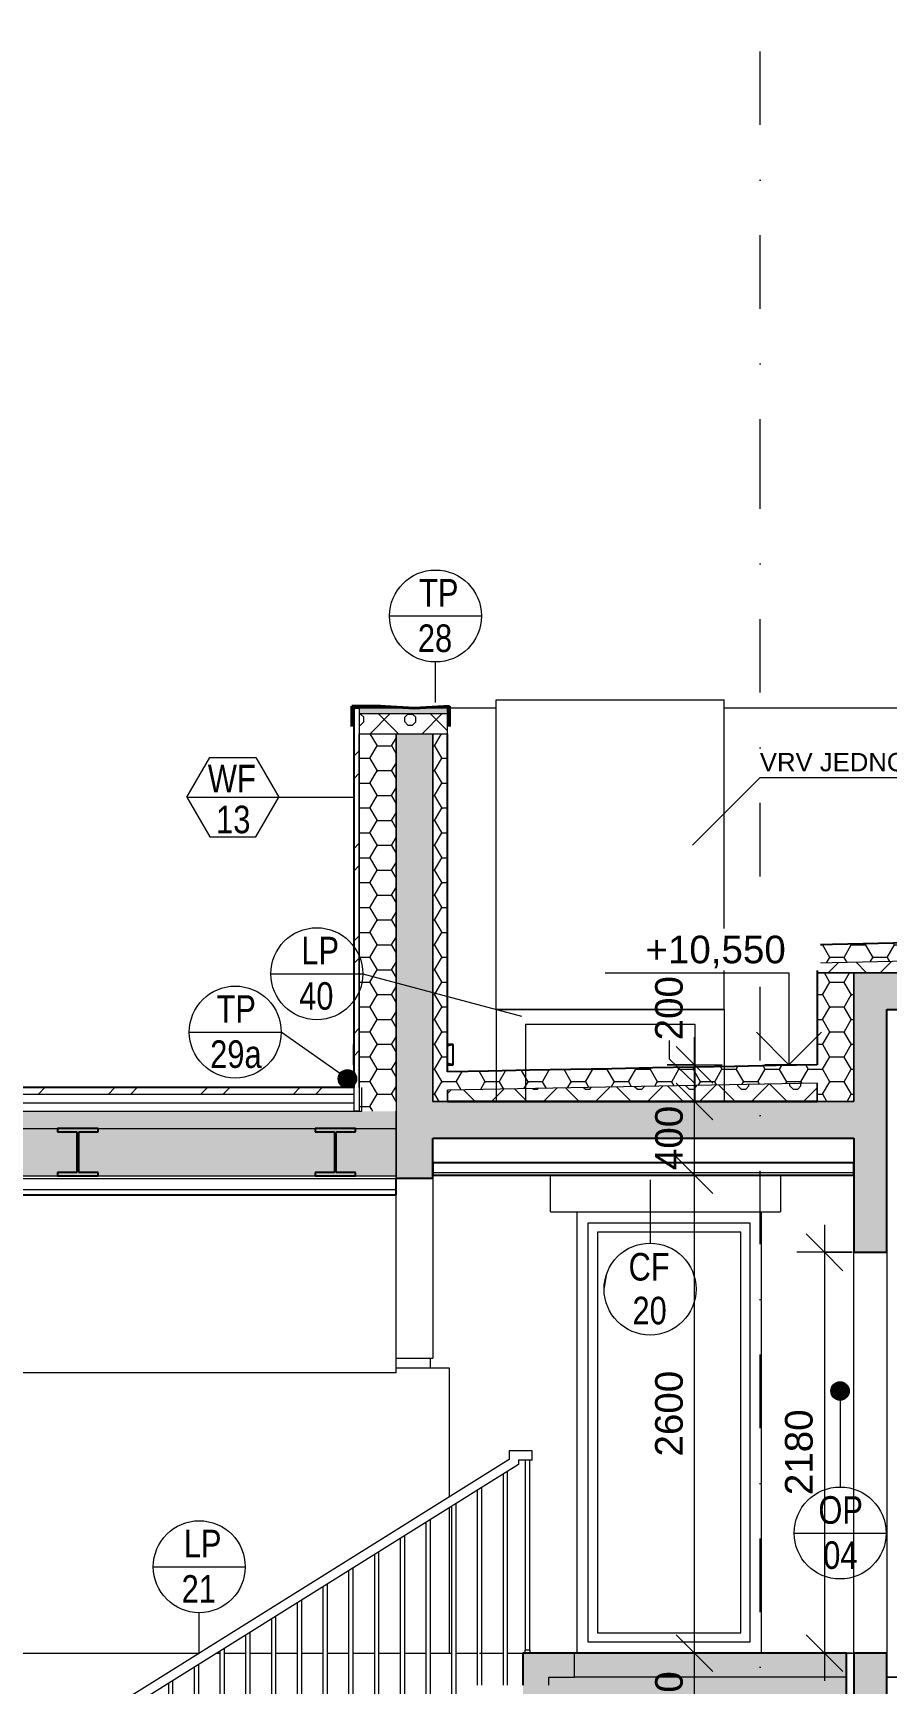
# Model space of a CAD drawing. Header units: millimetres. Extents: x -7743 to 191930, y -8645 to 72638.
# Drawn here: x 179291 to 183936, y 7188 to 16161 of the extents above; entities that cross this region are included whole.
import ezdxf

# ---------------------------------------------------------------- set-up
doc = ezdxf.new("R2010")
doc.units = ezdxf.units.MM
for name, pattern in [('HA_Dash_3mm-S1mm', [300, 200, -100]), ('HA_DashDot_10mm-S3mm', [1000, 400, -300, 0, -300]), ('HA_Dot-S4mm', [400, 0, -400])]:
    doc.linetypes.add(name, pattern=pattern)
for name, color, linetype, lineweight in [('A-____-____-DIMS', 9, 'Continuous', 5), ('A-____-____-DIMS-100', 9, 'Continuous', 5), ('A-CLNG-____-IDEN', 9, 'Continuous', 9), ('A-CLNG-____-MCUT', 9, 'Continuous', 25), ('A-DETL-____-OTLN', 9, 'Continuous', 25), ('A-DETL-____-THIN', 9, 'Continuous', 9), ('A-DETL-____-WIDE', 9, 'Continuous', 40), ('A-DETL-GENF-OTLN', 9, 'Continuous', 9), ('A-FLOR-____-MCUT', 9, 'Continuous', 25), ('A-FLOR-____-OTLN', 9, 'Continuous', 9), ('A-FLOR-____-PATT', 9, 'Continuous', 25), ('A-FLOR-HRAL-OTLN', 9, 'Continuous', 9), ('A-FLOR-LEVL-OTLN', 9, 'Continuous', 9), ('A-GENM-____-IDEN', 9, 'Continuous', 9), ('A-GENM-____-MCUT', 9, 'Continuous', 9), ('A-GENM-____-OTLN', 9, 'Continuous', 9), ('A-GLAZ-____-OTLN', 9, 'Continuous', 5), ('A-ROOF-____-MCUT', 9, 'Continuous', 25), ('A-ROOF-____-OTLN', 9, 'Continuous', 9), ('A-ROOF-____-PATT', 9, 'Continuous', 25), ('A-WALL-____-MCUT', 9, 'Continuous', 25), ('A-WALL-____-OTLN', 9, 'Continuous', 9), ('A-WALL-____-PATT', 9, 'Continuous', 25), ('G-____-____-DIMS', 9, 'Continuous', 5), ('G-____-____-TEXT', 9, 'Continuous', 5), ('I-WALL-____-MCUT', 9, 'Continuous', 25), ('I-WALL-____-OTLN', 9, 'Continuous', 9), ('S-BEAM-____-MCUT', 9, 'Continuous', 25), ('S-GRID-____-OTLN', 9, 'Continuous', 5)]:
    doc.layers.add(name, color=color, linetype=linetype, lineweight=lineweight)
doc.styles.add('Arial', font='arial.ttf', dxfattribs={"height": 150})
doc.styles.add('Arial_2', font='arial.ttf', dxfattribs={"height": 100})
doc.styles.add('Arial_3', font='arial.ttf', dxfattribs={"width": 0.8, "height": 150})
doc.dimstyles.new('Inner_Dimensions', dxfattribs={"dimscale": 304.8, "dimtxt": 153.03891, "dimasz": 0.656168, "dimexe": 0.492126, "dimexo": 0.0625, "dimgap": 0.065617, "dimtad": 1, "dimdec": 0, "dimzin": 0, "dimdsep": 46, "dimtxsty": 'Arial', "dimblk1": 'OBLIQUE', "dimblk2": 'OBLIQUE', "dimsah": 1, "dimcen": 0.09, "dimdle": 0.492126, "dimazin": 0, "dimtfac": 1, "dimtdec": 4, "dimtix": 1, "dimtmove": 0, "dimatfit": 3, "dimfxl": 0.492126, "dimfxlon": 1, "dimtvp": 1, "dimtolj": 1, "dimtzin": 0, "dimlwd": 9, "dimlwe": 9, "dimarcsym": 2})
doc.dimstyles.new('Inner_Dimensions_1', dxfattribs={"dimscale": 304.8, "dimtxt": 153.03891, "dimasz": 0.656168, "dimexe": 0.492126, "dimexo": 0.0625, "dimgap": 0.065617, "dimtad": 1, "dimdec": 0, "dimzin": 0, "dimdsep": 46, "dimtxsty": 'Arial', "dimblk1": 'OBLIQUE', "dimblk2": 'OBLIQUE', "dimsah": 1, "dimcen": 0.09, "dimdle": 0.492126, "dimazin": 0, "dimtfac": 1, "dimtdec": 4, "dimtix": 1, "dimtmove": 1, "dimatfit": 3, "dimfxl": 0.492126, "dimfxlon": 1, "dimtvp": 1, "dimtolj": 1, "dimtzin": 0, "dimlwd": 9, "dimlwe": 9, "dimarcsym": 2})
pattern_1 = [(0, (695.234, 1865.4), (117.188, 67.658), [78.125, -156.25]), (120, (695.234, 1865.4), (-117.18755, 67.65879), [78.125, -156.25]), (60, (695.234, 1865.4), (0.00045, 135.31679), [0, -156.25, 78.125, 0])]
pattern_2 = [(45, (765.94, 1865.4), (-141.4214, 141.4214), []), (0, (991.29, 1931.64), (141.421, 141.421), [25, -257.843]), (45, (1016.29, 1931.64), (-141.4214, 141.4214), [25, -175]), (90, (1033.96, 1949.32), (-141.421, 141.421), [25, -257.843]), (135, (1033.96, 1974.32), (-141.4214, -141.4214), [25, -175]), (0, (991.29, 1992), (141.421, 141.421), [25, -257.843]), (45, (973.6, 1974.32), (-141.4214, 141.4214), [25, -175]), (90, (973.61, 1949.32), (-141.421, 141.421), [25, -257.843]), (135, (991.29, 1931.64), (-141.4214, -141.4214), [25, -175]), (135, (958.79, 1865.4), (-141.4214, -141.4214), [])]
pattern_3 = [(45, (695.23, 1865.4), (-251.447, 251.447), []), (45, (695.23, 2246.4), (-251.447, 251.447), [])]

# ---------------------------------------------------------------- blocks, each defined once
blk = doc.blocks.new('Railing - 25mm-V72-ŘEZ E-E OBJEKT A')
at = {"layer": 'A-FLOR-HRAL-OTLN', "color": 250}
for p, q in [((14922.9, 7350), (14922.9, 7365.9)), ((14947.9, 7365.9), (14947.9, 7350))]:
    blk.add_line(p, q, dxfattribs=at)
blk = doc.blocks.new('Railing - 25mm-1381915-ŘEZ E-E OBJEKT A')
at = {"layer": 'A-FLOR-HRAL-OTLN', "color": 250}
for p, q in [((14802.1, 5173.6), (14802.1, 4025)), ((14827.1, 4025), (14827.1, 5189.2))]:
    blk.add_line(p, q, dxfattribs=at)
blk = doc.blocks.new('Railing - 25mm-1381913-ŘEZ E-E OBJEKT A')
at = {"layer": 'A-FLOR-HRAL-OTLN', "color": 250}
for p, q in [((14662.1, 5086.1), (14662.1, 4025)), ((14687.1, 4025), (14687.1, 5101.7))]:
    blk.add_line(p, q, dxfattribs=at)
blk = doc.blocks.new('Railing - 25mm-1381012-ŘEZ E-E OBJEKT A')
at = {"layer": 'A-FLOR-HRAL-OTLN', "color": 250}
for p, q in [((11910, 3150), (11912.5, 3150)), ((11912.5, 3148.4), (11912.5, 3150)), ((11887.5, 2275), (11887.5, 3105.1)), ((11912.5, 2275), (11912.5, 3089.5)), ((11912.5, 1925), (11912.5, 1974.7)), ((11887.5, 1925), (11887.5, 1959.1))]:
    blk.add_line(p, q, dxfattribs=at)
blk = doc.blocks.new('Railing - 25mm-1381899-ŘEZ E-E OBJEKT A')
at = {"layer": 'A-FLOR-HRAL-OTLN', "color": 250}
for p, q in [((12027.5, 2275), (12027.5, 3017.6)), ((12052.5, 2275), (12052.5, 3002)), ((12027.5, 1925), (12027.5, 2046.6)), ((12052.5, 1925), (12052.5, 2062.2))]:
    blk.add_line(p, q, dxfattribs=at)
blk = doc.blocks.new('Railing - 25mm-1381901-ŘEZ E-E OBJEKT A')
at = {"layer": 'A-FLOR-HRAL-OTLN', "color": 250}
for p, q in [((12167.5, 2450), (12167.5, 2930.1)), ((12192.5, 2450), (12192.5, 2914.5)), ((12167.5, 1750), (12167.5, 2134.1)), ((12192.5, 1750), (12192.5, 2149.7))]:
    blk.add_line(p, q, dxfattribs=at)
blk = doc.blocks.new('Railing - 25mm-V59-ŘEZ E-E OBJEKT A')
at = {"layer": 'A-FLOR-HRAL-OTLN', "color": 250}
for p, q in [((12307.5, 2450), (12307.5, 2842.6)), ((12332.5, 2450), (12332.5, 2827)), ((12307.5, 1750), (12307.5, 2221.6)), ((12332.5, 1750), (12332.5, 2237.2))]:
    blk.add_line(p, q, dxfattribs=at)
blk = doc.blocks.new('Railing - 25mm-V60-ŘEZ E-E OBJEKT A')
at = {"layer": 'A-FLOR-HRAL-OTLN', "color": 250}
for p, q in [((12447.5, 2625), (12447.5, 2755.1)), ((12472.5, 2625), (12472.5, 2739.5)), ((12447.5, 1575), (12447.5, 2309.1)), ((12472.5, 1575), (12472.5, 2324.7))]:
    blk.add_line(p, q, dxfattribs=at)
blk = doc.blocks.new('Railing - 25mm-V61-ŘEZ E-E OBJEKT A')
at = {"layer": 'A-FLOR-HRAL-OTLN', "color": 250}
for p, q in [((12587.5, 2625), (12587.5, 2667.6)), ((12612.5, 2625), (12612.5, 2652)), ((12587.5, 1575), (12587.5, 2396.6)), ((12612.5, 1575), (12612.5, 2412.2))]:
    blk.add_line(p, q, dxfattribs=at)
blk = doc.blocks.new('Railing - 25mm-V62-ŘEZ E-E OBJEKT A')
at = {"layer": 'A-FLOR-HRAL-OTLN', "color": 250}
for p, q in [((12727.5, 1400), (12727.5, 2484.1)), ((12752.5, 1400), (12752.5, 2499.7))]:
    blk.add_line(p, q, dxfattribs=at)
blk = doc.blocks.new('Railing - 25mm-V63-ŘEZ E-E OBJEKT A')
at = {"layer": 'A-FLOR-HRAL-OTLN', "color": 250}
for p, q in [((12867.5, 1400), (12867.5, 2492.6)), ((12892.5, 1400), (12892.5, 2477))]:
    blk.add_line(p, q, dxfattribs=at)
blk = doc.blocks.new('Railing - 25mm-V64-ŘEZ E-E OBJEKT A')
at = {"layer": 'A-FLOR-HRAL-OTLN', "color": 250}
for p, q in [((13007.5, 1225), (13007.5, 2405.1)), ((13032.5, 1225), (13032.5, 2389.5))]:
    blk.add_line(p, q, dxfattribs=at)
blk = doc.blocks.new('Railing - 25mm-V73-ŘEZ E-E OBJEKT A')
at = {"layer": 'A-FLOR-HRAL-OTLN', "color": 250}
for p, q in [((14127.5, 4810.9), (14127.5, 5905.1)), ((14152.5, 4826.6), (14152.5, 5889.5)), ((14152.5, 4725), (14152.5, 4767.6)), ((14127.5, 4725), (14127.5, 4752))]:
    blk.add_line(p, q, dxfattribs=at)
blk = doc.blocks.new('Railing - 25mm-V74-ŘEZ E-E OBJEKT A')
at = {"layer": 'A-FLOR-HRAL-OTLN', "color": 250}
for p, q in [((14267.5, 4898.4), (14267.5, 5817.6)), ((14292.5, 4914.1), (14292.5, 5802)), ((14292.5, 4725), (14292.5, 4855.1)), ((14267.5, 4725), (14267.5, 4839.5))]:
    blk.add_line(p, q, dxfattribs=at)
blk = doc.blocks.new('Railing - 25mm-V75-ŘEZ E-E OBJEKT A')
at = {"layer": 'A-FLOR-HRAL-OTLN', "color": 250}
for p, q in [((14407.5, 4985.9), (14407.5, 5730.1)), ((14432.5, 5001.6), (14432.5, 5714.5)), ((14432.5, 4550), (14432.5, 4942.6)), ((14407.5, 4550), (14407.5, 4927))]:
    blk.add_line(p, q, dxfattribs=at)
blk = doc.blocks.new('Railing - 25mm-V76-ŘEZ E-E OBJEKT A')
at = {"layer": 'A-FLOR-HRAL-OTLN', "color": 250}
for p, q in [((14547.5, 5073.4), (14547.5, 5642.6)), ((14572.5, 5089.1), (14572.5, 5627)), ((14572.5, 4550), (14572.5, 5030.1)), ((14547.5, 4550), (14547.5, 5014.5))]:
    blk.add_line(p, q, dxfattribs=at)
blk = doc.blocks.new('Railing - 25mm-V77-ŘEZ E-E OBJEKT A')
at = {"layer": 'A-FLOR-HRAL-OTLN', "color": 250}
for p, q in [((14687.5, 5160.9), (14687.5, 5555.1)), ((14712.5, 5176.6), (14712.5, 5539.5)), ((14712.5, 4375), (14712.5, 5117.6)), ((14687.5, 4375), (14687.5, 5102))]:
    blk.add_line(p, q, dxfattribs=at)
blk = doc.blocks.new('Railing - 25mm-V78-ŘEZ E-E OBJEKT A')
at = {"layer": 'A-FLOR-HRAL-OTLN', "color": 250}
for p, q in [((14827.5, 5248.4), (14827.5, 5467.6)), ((14852.5, 5264.1), (14852.5, 5452)), ((14852.5, 4375), (14852.5, 5205.1)), ((14827.5, 4375), (14827.5, 5189.5))]:
    blk.add_line(p, q, dxfattribs=at)
blk = doc.blocks.new('Railing - 25mm-2185009-ŘEZ E-E OBJEKT A')
at = {"layer": 'A-FLOR-HRAL-OTLN', "color": 250}
for p, q in [((14922.9, 8400), (14922.9, 7365.9)), ((14947.9, 7365.9), (14947.9, 8400)), ((14947.9, 7365.9), (14922.9, 7365.9))]:
    blk.add_line(p, q, dxfattribs=at)
blk = doc.blocks.new('Railing - 25mm-1380961-ŘEZ E-E OBJEKT A')
at = {"layer": 'A-FLOR-HRAL-OTLN', "color": 250}
for p, q in [((11792.1, 2100), (11792.1, 3150)), ((11817.1, 2100), (11817.1, 3150))]:
    blk.add_line(p, q, dxfattribs=at)
blk = doc.blocks.new('Railing - 25mm-V79-ŘEZ E-E OBJEKT A')
at = {"layer": 'A-FLOR-HRAL-OTLN', "color": 250}
for p, q in [((14885, 5284.4), (14885, 5431.7)), ((14910, 5300), (14910, 5416))]:
    blk.add_line(p, q, dxfattribs=at)
blk = doc.blocks.new('Railing - Railing-1382125-ŘEZ E-E OBJEKT A')
for name, p in [('Railing - 25mm-2185009-ŘEZ E-E OBJEKT A', (0, 0)), ('Railing - 25mm-1381915-ŘEZ E-E OBJEKT A', (0, 3150)), ('Railing - 25mm-1381913-ŘEZ E-E OBJEKT A', (0, 3150)), ('Railing - 25mm-1381913-ŘEZ E-E OBJEKT A', (-280, 2975)), ('Railing - 25mm-1381915-ŘEZ E-E OBJEKT A', (-280, 2975)), ('Railing - 25mm-1381915-ŘEZ E-E OBJEKT A', (-560, 2800)), ('Railing - 25mm-1381913-ŘEZ E-E OBJEKT A', (-560, 2800)), ('Railing - 25mm-1381915-ŘEZ E-E OBJEKT A', (-840, 2625)), ('Railing - 25mm-1381913-ŘEZ E-E OBJEKT A', (-840, 2625)), ('Railing - 25mm-1381915-ŘEZ E-E OBJEKT A', (-1120, 2450)), ('Railing - 25mm-1381913-ŘEZ E-E OBJEKT A', (-1120, 2450)), ('Railing - 25mm-1381915-ŘEZ E-E OBJEKT A', (-1400, 2275)), ('Railing - 25mm-1381913-ŘEZ E-E OBJEKT A', (-1400, 2275)), ('Railing - 25mm-V72-ŘEZ E-E OBJEKT A', (0, 0)), ('Railing - 25mm-1381915-ŘEZ E-E OBJEKT A', (-1680, 2100)), ('Railing - 25mm-1381913-ŘEZ E-E OBJEKT A', (-1680, 2100)), ('Railing - 25mm-1381915-ŘEZ E-E OBJEKT A', (-1960, 1925)), ('Railing - 25mm-1381913-ŘEZ E-E OBJEKT A', (-1960, 1925)), ('Railing - 25mm-1380961-ŘEZ E-E OBJEKT A', (840, 3675)), ('Railing - 25mm-1381012-ŘEZ E-E OBJEKT A', (840, 3675)), ('Railing - 25mm-1381899-ŘEZ E-E OBJEKT A', (840, 3675)), ('Railing - 25mm-1381901-ŘEZ E-E OBJEKT A', (840, 3675)), ('Railing - 25mm-V59-ŘEZ E-E OBJEKT A', (840, 3675)), ('Railing - 25mm-V60-ŘEZ E-E OBJEKT A', (840, 3675)), ('Railing - 25mm-V61-ŘEZ E-E OBJEKT A', (840, 3675)), ('Railing - 25mm-V62-ŘEZ E-E OBJEKT A', (840, 3675)), ('Railing - 25mm-V63-ŘEZ E-E OBJEKT A', (840, 3675)), ('Railing - 25mm-V64-ŘEZ E-E OBJEKT A', (840, 3675)), ('Railing - 25mm-V63-ŘEZ E-E OBJEKT A', (1120, 3500)), ('Railing - 25mm-V73-ŘEZ E-E OBJEKT A', (0, 0)), ('Railing - 25mm-V74-ŘEZ E-E OBJEKT A', (0, 0)), ('Railing - 25mm-V75-ŘEZ E-E OBJEKT A', (0, 0)), ('Railing - 25mm-V76-ŘEZ E-E OBJEKT A', (0, 0)), ('Railing - 25mm-V77-ŘEZ E-E OBJEKT A', (0, 0)), ('Railing - 25mm-V78-ŘEZ E-E OBJEKT A', (0, 0)), ('Railing - 25mm-V79-ŘEZ E-E OBJEKT A', (0, 0))]:
    blk.add_blockref(name, p)
blk = doc.blocks.new('Top Rail Type - Top Rail_Internal_-1382153-ŘEZ E-E OBJEKT A')
at = {"layer": 'A-FLOR-HRAL-OTLN', "color": 250}
for p, q in [((14835.4, 8450), (14835.4, 8403.4)), ((14960.4, 8450), (14835.4, 8450)), ((14960.4, 8400), (14960.4, 8450)), ((14835.4, 8403.4), (12619.6, 7018.5)), ((14885.4, 8375.7), (12669.6, 6990.8)), ((14885.4, 8400), (14885.4, 8375.7)), ((14960.4, 8400), (14885.4, 8400)), ((12619.6, 7018.5), (12669.6, 6990.8)), ((12619.6, 7018.5), (12619.6, 6825)), ((12669.6, 6990.8), (12619.6, 7018.5)), ((12669.6, 6990.8), (12669.6, 6825)), ((12619.6, 6825), (12669.6, 6825)), ((12669.6, 6825), (12619.6, 6825)), ((12702.1, 6875), (12669.6, 6875)), ((12669.6, 6825), (12694.6, 6825)), ((12694.6, 6825), (12694.6, 6800.7)), ((12744.6, 6875), (12727.1, 6875)), ((12744.6, 6828.4), (12744.6, 6875)), ((12842.1, 6767.4), (12744.6, 6828.4)), ((12694.6, 6800.7), (12702.1, 6796)), ((12727.1, 6780.4), (12842.1, 6708.5)), ((12982.1, 6679.9), (12867.1, 6751.8)), ((12867.1, 6692.9), (12982.1, 6621)), ((13122.1, 6592.4), (13007.1, 6664.3)), ((13007.1, 6605.4), (13122.1, 6533.5)), ((13262.1, 6504.9), (13147.1, 6576.8)), ((13147.1, 6517.9), (13262.1, 6446)), ((13402.1, 6417.4), (13287.1, 6489.3)), ((13287.1, 6430.4), (13402.1, 6358.5)), ((13510, 6350), (13427.1, 6401.8)), ((13427.1, 6342.9), (13495.7, 6300)), ((13644.3, 6207.1), (14910, 5416)), ((14910, 5475), (13691.5, 6236.6)), ((14910, 5475), (14910, 5416))]:
    blk.add_line(p, q, dxfattribs=at)
blk = doc.blocks.new('HA_WD_SinglePanel - 1000x2400-V81-ŘEZ E-E OBJEKT A')
at = {"layer": 'A-GLAZ-____-OTLN', "color": 50}
for p, q in [((15245, 6540), (16125, 6540)), ((15245, 4260), (15245, 6540)), ((15295, 6490), (15295, 4310)), ((16075, 6490), (15295, 6490)), ((16075, 4310), (16075, 6490)), ((16125, 6540), (16125, 4260)), ((15295, 4310), (16075, 4310)), ((16125, 4260), (15245, 4260))]:
    blk.add_line(p, q, dxfattribs=at)
blk = doc.blocks.new('HA_GM_Generic Box - VRV Jednotka-1881051-ŘEZ E-E OBJEKT A')
at = {"layer": 'A-GENM-____-OTLN', "color": 250}
for p, q in [((14765, 12535), (16005, 12535)), ((14765, 10850), (14765, 12535)), ((16005, 10850), (16005, 12535)), ((16005, 10850), (14765, 10850))]:
    blk.add_line(p, q, dxfattribs=at)
blk = doc.blocks.new('TB_Porotherm KP7_1250mm - TB_Porotherm KP7_1250mm-V86-ŘEZ E-E OBJEKT A')
at = {"layer": 'A-GENM-____-OTLN', "color": 250}
for p, q in [((15060, 9750), (15060, 9950)), ((16310, 9950), (16310, 9750)), ((15060, 9750), (16310, 9750))]:
    blk.add_line(p, q, dxfattribs=at)
blk = doc.blocks.new('HA_GM_Opening_Circle_WallBased - Default-2230000-ŘEZ E-E OBJEKT A')
at = {"layer": 'A-GENM-____-MCUT', "color": 10, "linetype": 'HA_Dash_3mm-S1mm', "lineweight": 25}
for p, q in [((13989.3, 10659.5), (13989.3, 10549.5)), ((14531.6, 10659.5), (14500, 10659.5)), ((14531.6, 10659.5), (14500, 10653.1)), ((14531.6, 10549.5), (14531.6, 10659.5)), ((14531.6, 10549.5), (14500, 10555.9)), ((14500, 10549.5), (14531.6, 10549.5))]:
    blk.add_line(p, q, dxfattribs=at)
blk = doc.blocks.new('185-01_OBJEKT A_Central_rvt-4-ŘEZ E-E OBJEKT A')
at = {"layer": 'A-FLOR-____-PATT', "lineweight": 9}
for points in [[(16890, 10850), (19095, 10850), (19095, 11050), (16710, 11050), (16710, 10850)], [(15186.6, 10150), (16890, 10150), (16890, 10350), (14220, 10350), (14220, 10150), (15032, 10150)]]:
    blk.add_hatch(color=254, dxfattribs=at).paths.add_polyline_path(points)
at = {"layer": 'A-FLOR-____-PATT', "lineweight": 5}
h = blk.add_hatch(color=7, dxfattribs=at)
h.paths.add_polyline_path([(19420.5, 7220), (20126.1, 7220), (20126.1, 7350), (19095, 7350), (19095, 7220), (19153.6, 7220)])
h.paths.add_polyline_path([(9155, 7220), (10545, 7220), (10545, 7350), (9155, 7350), (9155, 7222.7)])
h.paths.add_polyline_path([(9040, 7220), (9040, 7350), (8835.7, 7350), (8835.7, 7220)])
h.paths.add_polyline_path([(15190.1, 7220), (16670, 7220), (16670, 7350), (15190.1, 7350), (15190.1, 7276.7)])
at = {"layer": 'A-FLOR-____-PATT', "lineweight": 9}
h = blk.add_hatch(color=254, dxfattribs=at)
h.paths.add_polyline_path([(15186.6, 7000), (16670, 7000), (16670, 7220), (15050.1, 7220), (15050.1, 7000)])
h.paths.add_polyline_path([(19420.5, 7000), (20126.1, 7000), (20126.1, 7220), (18845, 7219.9), (18845, 7000), (19183.5, 7000)])
h.paths.add_polyline_path([(8835.7, 7000), (10940.5, 7000), (10940.5, 7220), (8835.7, 7220), (8835.7, 7136.5)])
at = {"layer": 'A-ROOF-____-PATT', "lineweight": 5}
h = blk.add_hatch(dxfattribs=at)
h.set_pattern_fill('FP_5', color=50, style=0, pattern_type=2)
h.set_pattern_definition(pattern_1)
h.paths.add_polyline_path([(16510, 11103), (18815, 11150), (18815, 11250), (16510, 11203), (16510, 11180.3)])
h = blk.add_hatch(dxfattribs=at)
h.set_pattern_fill('FP_2', color=50, style=0, pattern_type=2)
h.set_pattern_definition(pattern_2)
h.paths.add_polyline_path([(16510, 11050), (18815, 11050), (18815, 11150), (16510, 11103), (16510, 11093.9)])
h = blk.add_hatch(dxfattribs=at)
h.set_pattern_fill('FP_5', color=50, style=0, pattern_type=2)
h.set_pattern_definition(pattern_1)
h.paths.add_polyline_path([(14500, 10410.8), (16510, 10450), (16510, 10550), (14500, 10510.9), (14500, 10450)])
h = blk.add_hatch(dxfattribs=at)
h.set_pattern_fill('FP_6', color=8, style=0, pattern_type=2)
h.set_pattern_definition(pattern_3)
h.paths.add_polyline_path([(13069.6, 10390.5), (13990, 10390.5), (13990, 10425.7), (8835.7, 10425.7), (8835.7, 10390.5), (11658.3, 10390.5)])
h.paths.add_polyline_path([(19295, 10390.5), (20126.1, 10390.5), (20126.1, 10425.7), (19295, 10425.7)])
h = blk.add_hatch(dxfattribs=at)
h.set_pattern_fill('FP_2', color=50, style=0, pattern_type=2)
h.set_pattern_definition(pattern_2)
h.paths.add_polyline_path([(14988.5, 10350), (16510, 10350), (16510, 10450), (14500, 10410.8), (14500, 10350)])
h = blk.add_hatch(dxfattribs=at)
h.set_pattern_fill('FP_5', color=50, style=0, pattern_type=2)
h.set_pattern_definition(pattern_1)
h.paths.add_polyline_path([(10247, 10203.2), (14220, 10203.2), (14220, 10296.8), (8835.7, 10296.8), (8835.7, 10203.2), (9894.2, 10203.2)])
h.paths.add_polyline_path([(19949.7, 10203.2), (20126.1, 10203.2), (20126.1, 10296.8), (19095, 10296.8), (19095, 10203.2), (19773.3, 10203.2)])
h = blk.add_hatch(dxfattribs=at)
h.set_pattern_fill('FP_5', color=50, style=0, pattern_type=2)
h.set_pattern_definition(pattern_1)
h.paths.add_polyline_path([(9155, 9945.5), (14220, 9945.5), (14220, 10203.2), (8835.7, 10203.2), (8835.7, 9945.5), (9040, 9945.5)])
h.paths.add_polyline_path([(20126.1, 9945.5), (20126.1, 10203.2), (19095, 10203.2), (19095, 9945.5), (20082, 9945.5)])
at = {"layer": 'A-WALL-____-PATT', "lineweight": 5}
h = blk.add_hatch(dxfattribs=at)
h.set_pattern_fill('FP_6', color=50, style=0, pattern_type=2)
h.set_pattern_definition(pattern_3)
h.paths.add_polyline_path([(14020, 10296.8), (14020, 12490), (13990, 12490), (13990, 10296.8), (14016.7, 10296.8)])
h = blk.add_hatch(dxfattribs=at)
h.set_pattern_fill('FP_5', color=50, style=0, pattern_type=2)
h.set_pattern_definition(pattern_1)
h.paths.add_polyline_path([(14035, 10296.8), (14220, 10296.8), (14220, 12350), (14020, 12350), (14020, 10296.8)])
at = {"layer": 'A-WALL-____-PATT', "lineweight": 9}
for points in [[(14420, 10350), (14420, 12350), (14220, 12350), (14220, 10350), (14304.5, 10350)], [(16710, 10350), (16890, 10350), (16890, 10850), (16710, 10850), (16710, 10369.1)], [(14420, 9933.8), (14420, 10150), (14220, 10150), (14220, 9933.8), (14417.4, 9933.8)]]:
    blk.add_hatch(color=254, dxfattribs=at).paths.add_polyline_path(points)
at = {"layer": 'A-WALL-____-PATT', "lineweight": 5}
h = blk.add_hatch(dxfattribs=at)
h.set_pattern_fill('FP_5', color=50, style=0, pattern_type=2)
h.set_pattern_definition(pattern_1)
h.paths.add_polyline_path([(14480.9, 10350), (14500, 10350), (14500, 12350), (14420, 12350), (14420, 10350)])
h = blk.add_hatch(dxfattribs=at)
h.set_pattern_fill('FP_5', color=50, style=0, pattern_type=2)
h.set_pattern_definition(pattern_1)
h.paths.add_polyline_path([(16710, 10350), (16710, 11050), (16510, 11050), (16510, 10350), (16670, 10350)])
at = {"layer": 'A-WALL-____-PATT', "lineweight": 9}
h = blk.add_hatch(color=254, dxfattribs=at)
h.paths.add_polyline_path([(16710, 7220), (16890, 7220), (16890, 7350), (16710, 7350), (16710, 7254.6)])
h.paths.add_polyline_path([(16710, 9530), (16890, 9530), (16890, 10150), (16710, 10150), (16710, 9650.1)])
h = blk.add_hatch(color=254, dxfattribs=at)
h.paths.add_polyline_path([(16890, 4070), (16890, 4200), (16710, 4200), (16710, 4070)])
h.paths.add_polyline_path([(16890, 6380), (16890, 7220), (16710, 7220), (16710, 6380), (16758, 6380)])
at = {"layer": 'A-CLNG-____-MCUT', "color": 10}
for p, q in [((16710, 10016.5), (14420, 10016.5)), ((14420, 10016.5), (14420, 9950)), ((16710, 9950), (16710, 10016.5)), ((14420, 9950), (16710, 9950))]:
    blk.add_line(p, q, dxfattribs=at)
at = {"layer": 'A-CLNG-____-MCUT', "color": 250, "lineweight": 9}
blk.add_line((16710, 9962.5), (14420, 9962.5), dxfattribs=at)
at = {"layer": 'A-FLOR-____-MCUT', "color": 250, "lineweight": 9}
for p, q in [((18815, 11050), (16710, 11050)), ((16710, 11050), (16710, 10850)), ((14500, 10350), (14420, 10350)), ((16710, 10350), (16510, 10350)), ((14220, 10296.8), (14220, 10203.2)), ((14220, 10203.2), (14220, 10150)), ((16670, 7220), (15190.1, 7220))]:
    blk.add_line(p, q, dxfattribs=at)
at = {"layer": 'A-FLOR-____-MCUT', "color": 10}
for p, q in [((16890, 10850), (18625, 10850)), ((16510, 10350), (14500, 10350)), ((16890, 10150), (16890, 10350)), ((14420, 10150), (16710, 10150)), ((16670, 7350), (15190.1, 7350)), ((16670, 7000), (16670, 7350))]:
    blk.add_line(p, q, dxfattribs=at)
at = {"layer": 'A-FLOR-____-OTLN', "color": 250}
for p, q in [((14220, 10350), (14220, 10296.8)), ((10940.5, 7350), (13150, 7350)), ((13244.3, 7350), (13262.1, 7350)), ((13287.1, 7350), (13402.1, 7350)), ((13427.1, 7350), (13542.1, 7350)), ((13567.1, 7350), (13682.1, 7350)), ((13707.1, 7350), (13822.1, 7350)), ((13847.1, 7350), (13962.1, 7350)), ((13987.1, 7350), (14102.1, 7350)), ((14127.1, 7350), (14242.1, 7350)), ((14267.1, 7350), (14382.1, 7350)), ((14407.1, 7350), (14510, 7350)), ((14510, 7350), (14522.1, 7350)), ((14547.1, 7350), (14662.1, 7350)), ((14687.1, 7350), (14802.1, 7350)), ((14827.1, 7350), (14910, 7350)), ((16670, 7350), (16710, 7350))]:
    blk.add_line(p, q, dxfattribs=at)
at = {"layer": 'A-ROOF-____-MCUT', "color": 10}
for p, q in [((18815, 11250), (16510, 11203)), ((16510, 11203), (16510, 11050)), ((13990, 10425.7), (8835.7, 10425.7)), ((14500, 10350), (16510, 10350)), ((14220, 9843), (14220, 9933.8)), ((10940.5, 9843), (14220, 9843))]:
    blk.add_line(p, q, dxfattribs=at)
at = {"layer": 'A-ROOF-____-MCUT', "color": 250, "lineweight": 9}
for p, q in [((18815, 11150), (16510, 11103)), ((16510, 11050), (16710, 11050)), ((16710, 11050), (18815, 11050)), ((16510, 10450), (14500, 10410.8)), ((14500, 10410.8), (14500, 10350)), ((16510, 10350), (16510, 10450)), ((8835.7, 10390.5), (13990, 10390.5)), ((8835.7, 10343.7), (13990, 10343.7)), ((8835.7, 10296.8), (13990, 10296.8)), ((14020, 10296.8), (13990, 10296.8)), ((14220, 10203.2), (14220, 10296.8)), ((8835.7, 10203.2), (14220, 10203.2)), ((14220, 10150), (14220, 10203.2)), ((14220, 9945.5), (14220, 10150)), ((10940.5, 9945.5), (14220, 9945.5)), ((10940.5, 9930.9), (14220, 9930.9)), ((10940.5, 9872.3), (14220, 9872.3)), ((14220, 9933.8), (14220, 9945.5))]:
    blk.add_line(p, q, dxfattribs=at)
at = {"layer": 'A-ROOF-____-MCUT', "color": 10, "flags": 128}
blk.add_lwpolyline([(16510, 10550), (16286.7, 10545.7), (16063.3, 10541.3), (15840, 10537), (15616.6, 10532.6), (15393.3, 10528.3), (15170, 10523.9), (14946.6, 10519.6), (14723.3, 10515.2), (14500, 10510.9)], dxfattribs=at)
at = {"layer": 'A-ROOF-____-OTLN', "color": 250}
blk.add_line((14220, 8874.4), (14220, 9843), dxfattribs=at)
at = {"layer": 'A-WALL-____-MCUT', "color": 10}
for p, q in [((13990, 12490), (13990, 10425.7)), ((14020, 12490), (13990, 12490)), ((14500, 10510.9), (14500, 12350)), ((16510, 11050), (16510, 10550))]:
    blk.add_line(p, q, dxfattribs=at)
at = {"layer": 'A-WALL-____-MCUT', "color": 250, "lineweight": 9}
for p, q in [((14020, 12350), (14020, 10425.7)), ((14020, 10425.7), (14020, 12350)), ((14220, 12350), (14220, 10425.7)), ((14220, 10425.7), (14220, 12350)), ((14420, 10350), (14420, 12350)), ((14420, 12350), (14420, 10350)), ((16710, 11050), (16510, 11050)), ((16710, 10850), (16710, 11050)), ((16710, 10350), (16710, 10850)), ((16710, 10850), (16710, 10350)), ((13990, 10425.7), (13990, 10390.5)), ((14020, 10425.7), (14020, 10390.5)), ((14220, 10350), (14220, 10425.7)), ((14500, 10350), (14500, 10410.8)), ((16510, 10450), (16510, 10350)), ((13990, 10390.5), (13990, 10343.7)), ((13990, 10343.7), (13990, 10296.8)), ((14020, 10390.5), (14020, 10343.7)), ((14020, 10343.7), (14020, 10296.8)), ((14420, 10350), (14500, 10350)), ((16510, 10350), (16710, 10350)), ((13990, 10296.8), (14020, 10296.8)), ((14020, 10296.8), (14035, 10296.8)), ((14220, 10150), (14220, 9945.5)), ((14220, 9945.5), (14220, 9933.8))]:
    blk.add_line(p, q, dxfattribs=at)
at = {"layer": 'A-WALL-____-OTLN', "color": 250}
for p, q in [((14765, 12490), (14500, 12490)), ((18815, 12490), (16005, 12490)), ((14035, 10296.8), (14035, 10425.7)), ((14220, 10425.7), (14220, 10350)), ((15205, 7350), (15205, 9750)), ((15205, 9750), (16205, 9750)), ((16205, 9750), (16205, 7350)), ((14510, 8900), (14220, 8900)), ((14405, 8954.5), (14405, 8900)), ((14510, 8200), (14510, 8900)), ((14220, 8874.4), (10940.5, 8874.4)), ((14510, 7350), (14510, 8141)), ((10940.5, 7350), (13150, 7350)), ((13244.3, 7350), (13262.1, 7350)), ((13287.1, 7350), (13402.1, 7350)), ((13427.1, 7350), (13542.1, 7350)), ((13567.1, 7350), (13682.1, 7350)), ((13707.1, 7350), (13822.1, 7350)), ((13847.1, 7350), (13962.1, 7350)), ((13987.1, 7350), (14102.1, 7350)), ((14127.1, 7350), (14242.1, 7350)), ((14267.1, 7350), (14382.1, 7350)), ((14407.1, 7350), (14510, 7350)), ((16670, 7350), (16710, 7350))]:
    blk.add_line(p, q, dxfattribs=at)
at = {"layer": 'I-WALL-____-MCUT', "color": 10}
for p, q in [((16890, 10350), (16890, 10850)), ((14420, 9933.8), (14420, 10150)), ((16710, 10150), (16710, 9530)), ((16890, 9530), (16890, 10150)), ((14220, 9933.8), (14420, 9933.8)), ((16710, 9530), (16890, 9530)), ((16710, 7350), (16710, 7220)), ((16890, 7350), (16710, 7350)), ((16890, 7220), (16890, 7350)), ((16710, 7220), (16710, 6380)), ((16890, 6380), (16890, 7220))]:
    blk.add_line(p, q, dxfattribs=at)
at = {"layer": 'I-WALL-____-OTLN', "color": 250}
for p, q in [((14420, 9933.8), (14420, 8954.5)), ((16710, 7350), (16710, 9530)), ((16890, 9530), (16890, 7350)), ((14220, 8954.5), (14420, 8954.5)), ((18625, 7220), (16890, 7220)), ((16890, 7220), (18625, 7220))]:
    blk.add_line(p, q, dxfattribs=at)
at = {"layer": 'A-FLOR-HRAL-OTLN', "color": 250, "lineweight": 9}
for name in ['Top Rail Type - Top Rail_Internal_-1382153-ŘEZ E-E OBJEKT A', 'Railing - Railing-1382125-ŘEZ E-E OBJEKT A']:
    blk.add_blockref(name, (0, 0), dxfattribs=at)
at = {"layer": 'A-GENM-____-OTLN', "color": 250, "lineweight": 9}
for name in ['HA_GM_Generic Box - VRV Jednotka-1881051-ŘEZ E-E OBJEKT A', 'HA_GM_Opening_Circle_WallBased - Default-2230000-ŘEZ E-E OBJEKT A', 'TB_Porotherm KP7_1250mm - TB_Porotherm KP7_1250mm-V86-ŘEZ E-E OBJEKT A']:
    blk.add_blockref(name, (0, 0), dxfattribs=at)
at = {"layer": 'A-GLAZ-____-OTLN', "color": 250, "lineweight": 9}
blk.add_blockref('HA_WD_SinglePanel - 1000x2400-V81-ŘEZ E-E OBJEKT A', (20, 3150), dxfattribs=at)
blk = doc.blocks.new('BD Libuτ_IFC_210924_ifc-4-ŘEZ E-E OBJEKT A')
at = {"layer": 'S-BEAM-____-MCUT', "color": 10}
for p, q in [((12599.6, 10203.5), (12379.6, 10203.5)), ((12379.6, 10203.5), (12379.6, 10184.8)), ((12379.6, 10184.8), (12484.8, 10184.8)), ((12484.8, 10184.8), (12484.8, 9964.6)), ((12494.3, 9964.6), (12494.3, 10184.8)), ((12494.3, 10184.8), (12599.6, 10184.8)), ((12599.6, 10184.8), (12599.6, 10203.5)), ((13999.6, 10203.6), (13779.6, 10203.6)), ((13779.6, 10203.6), (13779.6, 10184.8)), ((13779.6, 10184.8), (13884.9, 10184.8)), ((13884.9, 10184.8), (13884.9, 9964.6)), ((13894.4, 9964.6), (13894.4, 10184.8)), ((13894.4, 10184.8), (13999.6, 10184.8)), ((13999.6, 10184.8), (13999.6, 10203.6)), ((19544.5, 10203.7), (19324.5, 10203.7)), ((19324.5, 10203.7), (19324.5, 10185)), ((19324.5, 10185), (19429.8, 10185)), ((19429.8, 10185), (19429.8, 9964.8)), ((19439.3, 9964.8), (19439.3, 10185)), ((19439.3, 10185), (19544.5, 10185)), ((19544.5, 10185), (19544.5, 10203.7)), ((12484.8, 9964.6), (12379.6, 9964.6)), ((12379.6, 9964.6), (12379.6, 9945.9)), ((12599.6, 9964.6), (12494.3, 9964.6)), ((12599.6, 9945.9), (12599.6, 9964.6)), ((13884.9, 9964.6), (13779.6, 9964.6)), ((13779.6, 9964.6), (13779.6, 9945.9)), ((13999.6, 9964.7), (13894.4, 9964.6)), ((13999.6, 9945.9), (13999.6, 9964.7)), ((19429.8, 9964.8), (19324.5, 9964.8)), ((19324.5, 9964.8), (19324.5, 9946.1)), ((19544.5, 9964.8), (19439.3, 9964.8)), ((19544.5, 9946.1), (19544.5, 9964.8)), ((12379.6, 9945.9), (12599.6, 9945.9)), ((13779.6, 9945.9), (13999.6, 9945.9)), ((19324.5, 9946.1), (19544.5, 9946.1))]:
    blk.add_line(p, q, dxfattribs=at)
blk = doc.blocks.new('DIMBLOCK129-ŘEZ E-E OBJEKT A')
at = {"layer": 'A-____-____-DIMS-100', "lineweight": 9}
for p, q in [((182889.3, 7350), (182789.3, 7450)), ((182739.3, 7350), (183039.3, 7350)), ((182889.3, 7350), (182739.3, 7350)), ((182889.3, 6800), (182889.3, 7350)), ((182889.3, 7350), (182989.3, 7250)), ((182889.3, 6800), (182789.3, 6900)), ((182739.3, 6800), (183039.3, 6800)), ((182889.3, 6800), (182739.3, 6800)), ((182889.3, 6800), (182989.3, 6700))]:
    blk.add_line(p, q, dxfattribs=at)
at = {"layer": 'A-____-____-DIMS-100', "color": 0, "lineweight": 9, "insert": (182674.5, 6901.9), "char_height": 150, "width": 415.324, "attachment_point": 1, "rotation": 90, "line_spacing_factor": 0.941778, "style": 'Arial'}
blk.add_mtext('550', dxfattribs=at)
blk = doc.blocks.new('_Oblique')
at = {"color": 0, "linetype": 'ByBlock', "lineweight": -2}
blk.add_line((-0.5, -0.5), (0.5, 0.5), dxfattribs=at)
blk = doc.blocks.new('DIMBLOCK130-ŘEZ E-E OBJEKT A')
at = {"layer": 'A-____-____-DIMS-100', "lineweight": 9}
for p, q in [((182889.3, 9950), (182789.3, 10050)), ((182739.3, 9950), (183039.3, 9950)), ((182889.3, 9950), (182739.3, 9950)), ((182889.3, 7350), (182889.3, 9950)), ((182889.3, 9950), (182989.3, 9850)), ((182889.3, 7350), (182789.3, 7450)), ((182739.3, 7350), (183039.3, 7350)), ((182889.3, 7350), (182739.3, 7350)), ((182889.3, 7350), (182989.3, 7250))]:
    blk.add_line(p, q, dxfattribs=at)
at = {"layer": 'A-____-____-DIMS-100', "color": 0, "lineweight": 9, "insert": (182674.5, 8419.3), "char_height": 150, "width": 553.765, "attachment_point": 1, "rotation": 90, "line_spacing_factor": 0.941778, "style": 'Arial'}
blk.add_mtext('2600', dxfattribs=at)
blk = doc.blocks.new('DIMBLOCK131-ŘEZ E-E OBJEKT A')
at = {"layer": 'A-____-____-DIMS-100', "lineweight": 9}
for p, q in [((182889.3, 10350), (182789.3, 10450)), ((182739.3, 10350), (183039.3, 10350)), ((182889.3, 10350), (182739.3, 10350)), ((182889.3, 9950), (182889.3, 10350)), ((182889.3, 10350), (182989.3, 10250)), ((182889.3, 9950), (182789.3, 10050)), ((182739.3, 9950), (183039.3, 9950)), ((182889.3, 9950), (182739.3, 9950)), ((182889.3, 9950), (182989.3, 9850))]:
    blk.add_line(p, q, dxfattribs=at)
at = {"layer": 'A-____-____-DIMS-100', "color": 0, "lineweight": 9, "insert": (182674.5, 9976.9), "char_height": 150, "width": 415.324, "attachment_point": 1, "rotation": 90, "line_spacing_factor": 0.941778, "style": 'Arial'}
blk.add_mtext('400', dxfattribs=at)
blk = doc.blocks.new('DIMBLOCK132-ŘEZ E-E OBJEKT A')
at = {"layer": 'A-____-____-DIMS-100', "lineweight": 9}
for p, q in [((182751.5, 10682.5), (182751.5, 10582.5)), ((182889.3, 10350), (182889.3, 10700)), ((182889.3, 10550), (182789.3, 10650)), ((182739.3, 10550), (183039.3, 10550)), ((182889.3, 10550), (182739.3, 10550)), ((182751.5, 10582.5), (182889.3, 10450)), ((182889.3, 10550), (182989.3, 10450)), ((182889.3, 10350), (182789.3, 10450)), ((182739.3, 10350), (183039.3, 10350)), ((182889.3, 10350), (182739.3, 10350)), ((182889.3, 10350), (182989.3, 10250))]:
    blk.add_line(p, q, dxfattribs=at)
at = {"layer": 'A-____-____-DIMS-100', "color": 0, "lineweight": 9, "insert": (182674.5, 10682.5), "char_height": 150, "width": 415.324, "attachment_point": 1, "rotation": 90, "line_spacing_factor": 0.941778, "style": 'Arial'}
blk.add_mtext('200', dxfattribs=at)
blk = doc.blocks.new('HA_Tag_Ceiling - Group _ Type Mark-1822524-ŘEZ E-E OBJEKT A')
at = {"layer": 'A-CLNG-____-IDEN'}
blk.add_line((15354, 1979.9), (15369.1, 2065.4), dxfattribs=at)
blk.add_circle((15604, 1979.9), 250, dxfattribs=at)
blk = doc.blocks.new('HA_TAG_GM_Products - Generic-588599-ŘEZ E-E OBJEKT A')
at = {"layer": 'A-GENM-____-IDEN'}
blk.add_line((16385, 8003.2), (16885, 8003.2), dxfattribs=at)
blk.add_circle((16635, 8003.2), 250, dxfattribs=at)
blk = doc.blocks.new('DIMBLOCK151-ŘEZ E-E OBJEKT A')
at = {"layer": 'A-____-____-DIMS-100', "lineweight": 9}
for p, q in [((183595.8, 9530), (183495.8, 9630)), ((183595.8, 9680), (183595.8, 7200)), ((183745.8, 9530), (183445.8, 9530)), ((183595.8, 9530), (183695.8, 9430)), ((183595.8, 9530), (183745.8, 9530)), ((183595.8, 7350), (183495.8, 7450)), ((183745.8, 7350), (183445.8, 7350)), ((183595.8, 7350), (183695.8, 7250)), ((183595.8, 7350), (183745.8, 7350))]:
    blk.add_line(p, q, dxfattribs=at)
at = {"layer": 'A-____-____-DIMS-100', "color": 0, "lineweight": 9, "insert": (183381, 8209.3), "char_height": 150, "width": 553.765, "attachment_point": 1, "rotation": 90, "line_spacing_factor": 0.941778, "style": 'Arial'}
blk.add_mtext('2180', dxfattribs=at)
blk = doc.blocks.new('Spot Elevations - Default-792506-ŘEZ E-E OBJEKT A')
at = {"layer": 'G-____-____-DIMS', "lineweight": 9}
for p, q in [((11559.3, -1000), (10559.3, -1000)), ((10559.3, -1000), (10559.3, -1500)), ((10382.5, -1323.2), (10559.3, -1500)), ((10559.3, -1500), (10736.1, -1323.2))]:
    blk.add_line(p, q, dxfattribs=at)

msp = doc.modelspace()

# ---------------------------------------------------------------- hatches: boundary and pattern name
at = {"layer": 'A-DETL-GENF-OTLN'}
for color, points in [(255, [(181526.4, 12460), (181545.5, 12460), (181545.5, 12490), (181065.5, 12490), (181065.5, 12460), (181466.7, 12460)]), (254, [(181958.2, 6998.1), (182095.7, 6998.1), (182095.7, 7220), (182235.7, 7220), (182235.7, 7350), (181955.5, 7350), (181956, 6998.1)])]:
    msp.add_hatch(color=color, dxfattribs=at).paths.add_polyline_path(points)
at = {"layer": 'A-DETL-GENF-OTLN', "lineweight": 5}
h = msp.add_hatch(dxfattribs=at)
h.set_pattern_fill('FP_2', color=50, style=0, pattern_type=2)
h.set_pattern_definition([(45, (167811.48, 1865.4), (-141.4214, 141.4214), []), (0, (168036.82, 1931.64), (141.421, 141.421), [25, -257.843]), (45, (168061.82, 1931.64), (-141.4214, 141.4214), [25, -175]), (90, (168079.5, 1949.32), (-141.421, 141.421), [25, -257.843]), (135, (168079.5, 1974.32), (-141.4214, -141.4214), [25, -175]), (0, (168036.82, 1992), (141.421, 141.421), [25, -257.843]), (45, (168019.14, 1974.32), (-141.4214, 141.4214), [25, -175]), (90, (168019.14, 1949.32), (-141.421, 141.421), [25, -257.843]), (135, (168036.82, 1931.64), (-141.4214, -141.4214), [25, -175]), (135, (168004.32, 1865.4), (-141.4214, -141.4214), [])])
h.paths.add_polyline_path([(181265.5, 12350), (181545.5, 12350), (181545.5, 12460), (181065.5, 12460), (181065.5, 12350), (181251.9, 12350)])
at = {"layer": 'A-GENM-____-IDEN'}
h = msp.add_hatch(color=256, dxfattribs=at)
edge = h.paths.add_edge_path()
edge.add_arc((181001.4, 10473.4), 50, 0, 360)
h = msp.add_hatch(color=256, dxfattribs=at)
edge = h.paths.add_edge_path()
edge.add_arc((183680.5, 8775.6), 50, 0, 360)

# ---------------------------------------------------------------- linework, layer by layer
at = {"layer": 'A-CLNG-____-IDEN'}
msp.add_line((182647.1, 9924.4), (182647.1, 9579.9), dxfattribs=at)
at = {"layer": 'A-DETL-____-OTLN'}
for p, q in [((182235.7, 7350), (181955.5, 7350)), ((181955.5, 7350), (181955.5, 7175))]:
    msp.add_line(p, q, dxfattribs=at)
at = {"layer": 'A-DETL-____-THIN'}
for p, q in [((181230.3, 12990.6), (181730.3, 12990.6)), ((181480.3, 12520.6), (181480.3, 12740.6)), ((181545.5, 12490), (181065.5, 12490)), ((181065.5, 12490), (181065.5, 12460)), ((181545.5, 12460), (181545.5, 12490)), ((181065.5, 12460), (181065.5, 12350)), ((181065.5, 12460), (181545.5, 12460)), ((181545.5, 12350), (181545.5, 12460)), ((181065.5, 12350), (181545.5, 12350)), ((180128.2, 12005.1), (180253.2, 12221.6)), ((180253.2, 12221.6), (180503.2, 12221.6)), ((180503.2, 12221.6), (180628.2, 12005.1)), ((182878.3, 11744.9), (183245.5, 12112.1)), ((183245.5, 12112.1), (184265.5, 12112.1)), ((180128.2, 12005.1), (180628.2, 12005.1)), ((180128.2, 12005.1), (180253.2, 11788.6)), ((180503.2, 11788.6), (180628.2, 12005.1)), ((180628.2, 12005.1), (181035.5, 12005.1)), ((180253.2, 11788.6), (180503.2, 11788.6)), ((180584.7, 11045), (181084.7, 11045)), ((181084.7, 11045), (181947.3, 10813.9)), ((181810.5, 10850), (181810.5, 10350)), ((181810.5, 10850), (183050.5, 10850)), ((181970.5, 10770), (181970.5, 10350)), ((181970.5, 10770), (182890.5, 10770)), ((182890.5, 10770), (182890.5, 10350)), ((183050.5, 10850), (183050.5, 10350)), ((179945.5, 7820), (180445.5, 7820)), ((180195.5, 7350), (180195.5, 7570)), ((182235.7, 7220), (182235.7, 7350)), ((182095.7, 7175), (182095.7, 7220)), ((182095.7, 7220), (182235.7, 7220))]:
    msp.add_line(p, q, dxfattribs=at)
for centre in [(181480.3, 12990.6), (180834.7, 11045), (180195.5, 7820)]:
    msp.add_circle(centre, 250, dxfattribs=at)
at = {"layer": 'A-DETL-____-WIDE'}
for p, q in [((181025.5, 12500), (181025.5, 12390)), ((181180.5, 12500), (181025.5, 12500)), ((181365.5, 12490), (181175.5, 12500)), ((181365.5, 12490), (181555.5, 12500)), ((181555.5, 12390), (181555.5, 12500))]:
    msp.add_line(p, q, dxfattribs=at)
at = {"layer": 'A-FLOR-LEVL-OTLN', "linetype": 'HA_Dot-S4mm', "lineweight": 5}
msp.add_line((173321.4, 7350), (189730, 7350), dxfattribs=at)
at = {"layer": 'A-GENM-____-IDEN'}
for p, q in [((181001.4, 10473.4), (180641.3, 10727.8)), ((183680.5, 8775.6), (183680.5, 8253.2))]:
    msp.add_line(p, q, dxfattribs=at)
for centre in [(181001.4, 10473.4), (183680.5, 8775.6)]:
    msp.add_circle(centre, 50, dxfattribs=at)
at = {"layer": 'G-____-____-DIMS', "lineweight": 9}
for p, q in [((183271, 10550), (183402.2, 10550)), ((183555.5, 10550), (183271, 10550))]:
    msp.add_line(p, q, dxfattribs=at)
at = {"layer": 'S-GRID-____-OTLN', "linetype": 'HA_DashDot_10mm-S3mm', "lineweight": 9}
for p, q in [((183245.5, 13661.2), (183245.5, 16161.2)), ((183245.5, -5428.1), (183245.5, 13661.2))]:
    msp.add_line(p, q, dxfattribs=at)

# ---------------------------------------------------------------- block references
at = {"lineweight": 5}
for name in ['185-01_OBJEKT A_Central_rvt-4-ŘEZ E-E OBJEKT A', 'BD Libuτ_IFC_210924_ifc-4-ŘEZ E-E OBJEKT A']:
    msp.add_blockref(name, (167045.5, 0), dxfattribs=at)
at = {"layer": 'A-CLNG-____-IDEN'}
msp.add_blockref('HA_Tag_Ceiling - Group _ Type Mark-1822524-ŘEZ E-E OBJEKT A', (167043, 7350), dxfattribs=at)
at = {"layer": 'A-GENM-____-IDEN'}
for p in [(163756.3, 2724.6), (167045.5, 0)]:
    msp.add_blockref('HA_TAG_GM_Products - Generic-588599-ŘEZ E-E OBJEKT A', p, dxfattribs=at)
at = {"layer": 'G-____-____-DIMS', "lineweight": 9, "extrusion": (0, 0, -1)}
msp.add_blockref('Spot Elevations - Default-792506-ŘEZ E-E OBJEKT A', (-193961.5, 12050), dxfattribs=at)

# ---------------------------------------------------------------- texts
at = {"layer": 'A-CLNG-____-IDEN', "lineweight": 5, "char_height": 150, "attachment_point": 1, "style": 'Arial_3'}
for s, insert, width in [('CF', (182530.2, 9526.2), 275.78), ('20', (182551.4, 9288.1), 230.886)]:
    msp.add_mtext(s, dxfattribs=dict(at, insert=insert, width=width))
at = {"layer": 'A-GENM-____-IDEN', "lineweight": 5, "char_height": 150, "attachment_point": 1, "style": 'Arial_3'}
for s, insert, width in [('TP', (180289.3, 10928.1), 256.54), ('29a', (180254.9, 10682.6), 339.915), ('OP', (183562.5, 8203.5), 295.021), ('04', (183588.9, 7958), 230.886)]:
    msp.add_mtext(s, dxfattribs=dict(at, insert=insert, width=width))
at = {"layer": 'G-____-____-TEXT', "color": 7, "lineweight": 9, "attachment_point": 1}
for s, insert, char_height, width, style in [('TP', (181391.1, 13191.6), 150, 256.54, 'Arial_3'), ('28', (181384.4, 12944.6), 150, 230.886, 'Arial_3'), ('VRV JEDNOTKA', (183244.3, 12245.9), 100, 1250.632, 'Arial_2'), ('WF', (180242.2, 12181.1), 150, 333.502, 'Arial_3'), ('13', (180287.3, 11959.1), 150, 230.886, 'Arial_3'), ('LP', (180750.7, 11245.9), 150, 250.126, 'Arial_3'), ('40', (180738.8, 10999), 150, 230.886, 'Arial_3'), ('LP', (180111.5, 8020.9), 150, 250.126, 'Arial_3'), ('21', (180099.6, 7774), 150, 230.886, 'Arial_3')]:
    msp.add_mtext(s, dxfattribs=dict(at, insert=insert, char_height=char_height, width=width, style=style))

# ---------------------------------------------------------------- dimensions: what is measured, and where the dimension line sits
at = {"layer": 'A-____-____-DIMS', "lineweight": 9}
dim = msp.add_linear_dim(base=(182889.3, 10550), p1=(182739.3, 10350), p2=(182739.3, 10550), angle=90, dimstyle='Inner_Dimensions_1', override={"dimpost": '<>', "dimfxl": 200}, dxfattribs=at)
dim.commit()
dim.dimension.update_dxf_attribs({"geometry": 'DIMBLOCK132-ŘEZ E-E OBJEKT A', "text_midpoint": (182774.5, 10890.1), "dimtype": 160, "text_rotation": 90})
for base, p1, p2, override, picture, middle in [((182889.3, 10350), (182739.3, 9950), (182739.3, 10350), {"dimpost": '<>', "dimfxl": 400}, 'DIMBLOCK131-ŘEZ E-E OBJEKT A', (182792.7, 10150)), ((182889.3, 9950), (182739.3, 7350), (182739.3, 9950), {"dimpost": '<>', "dimfxl": 2600}, 'DIMBLOCK130-ŘEZ E-E OBJEKT A', (182792.7, 8650)), ((183595.8, 7350), (183745.8, 9530), (183745.8, 7350), {"dimpost": '<>', "dimfxl": 2180}, 'DIMBLOCK151-ŘEZ E-E OBJEKT A', (183499.2, 8440)), ((182889.3, 7350), (182739.3, 6800), (182739.3, 7350), {"dimpost": '<>', "dimfxl": 550}, 'DIMBLOCK129-ŘEZ E-E OBJEKT A', (182792.7, 7075))]:
    dim = msp.add_linear_dim(base=base, p1=p1, p2=p2, angle=90, dimstyle='Inner_Dimensions', override=override, dxfattribs=at)
    dim.commit()
    dim.dimension.update_dxf_attribs({"geometry": picture, "text_midpoint": middle})

# ---------------------------------------------------------------- next in the draw order: texts
at = {"layer": 'G-____-____-DIMS', "lineweight": 9, "insert": (182621.9, 11251.8), "char_height": 150, "width": 912.701, "attachment_point": 1, "line_spacing_factor": 0.941778, "style": 'Arial', "bg_fill": 3, "box_fill_scale": 1.25, "bg_fill_color": 256, "bg_fill_true_color": 13158600, "bg_fill_transparency": 0}
msp.add_mtext('+10,550', dxfattribs=at)

doc.saveas('drawing.dxf')
